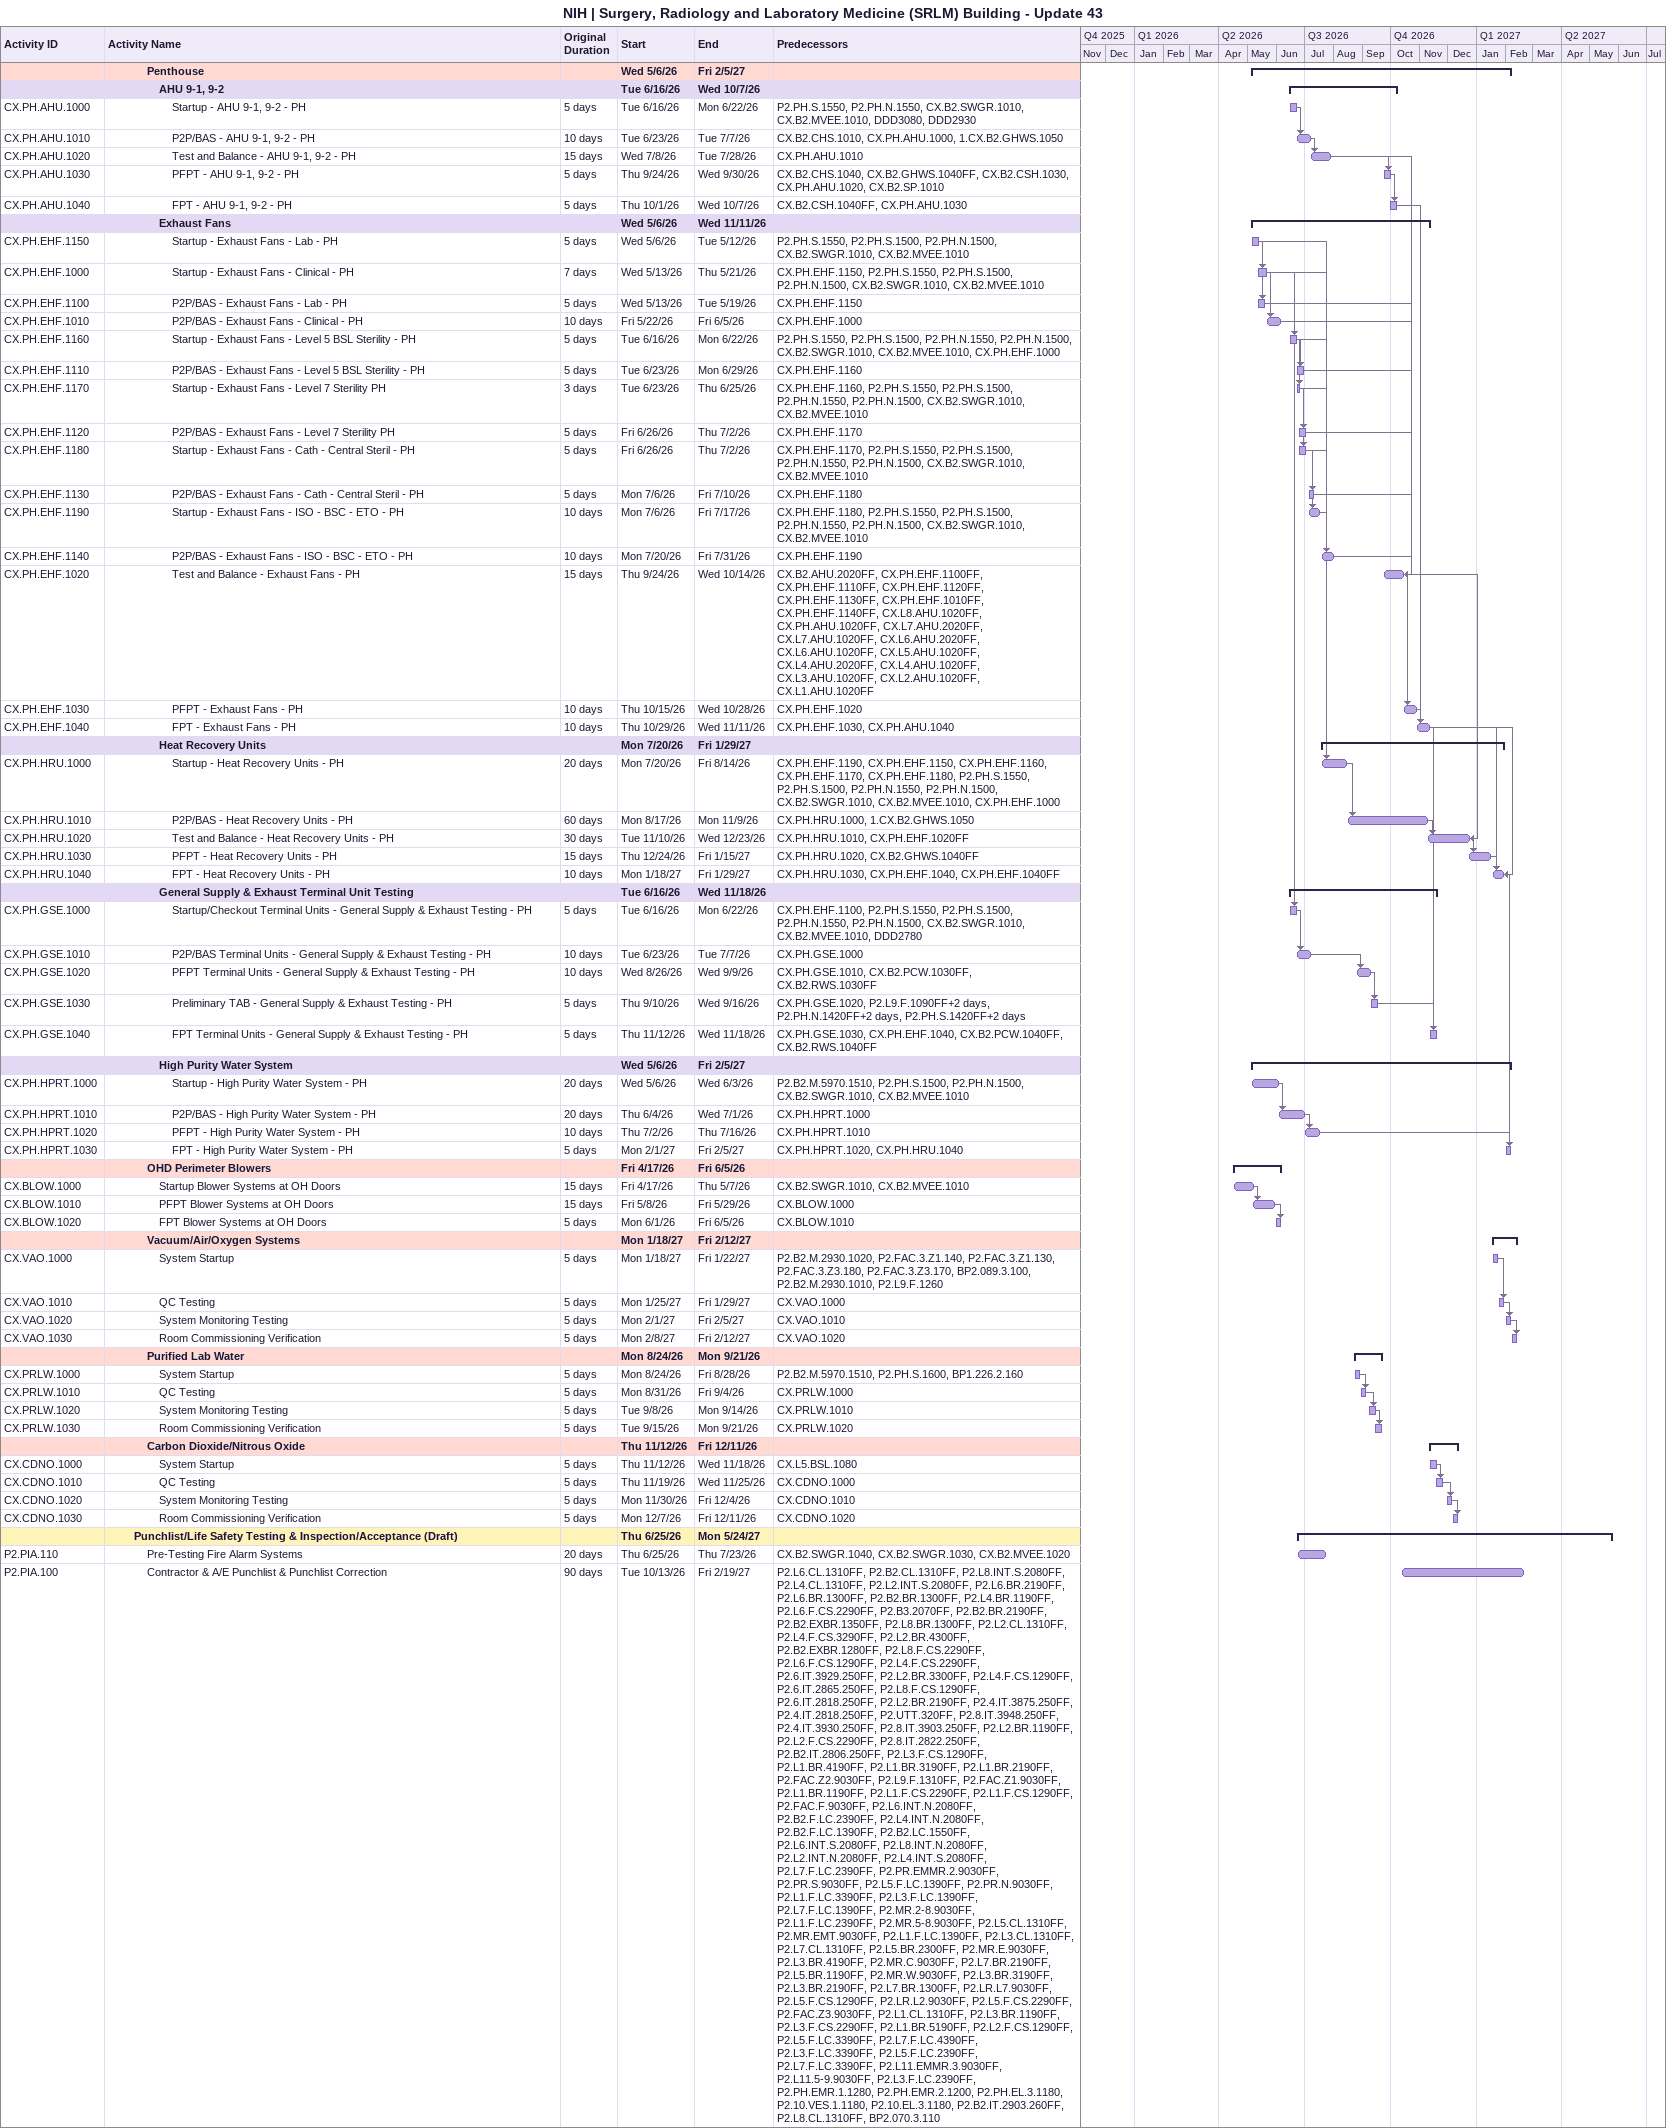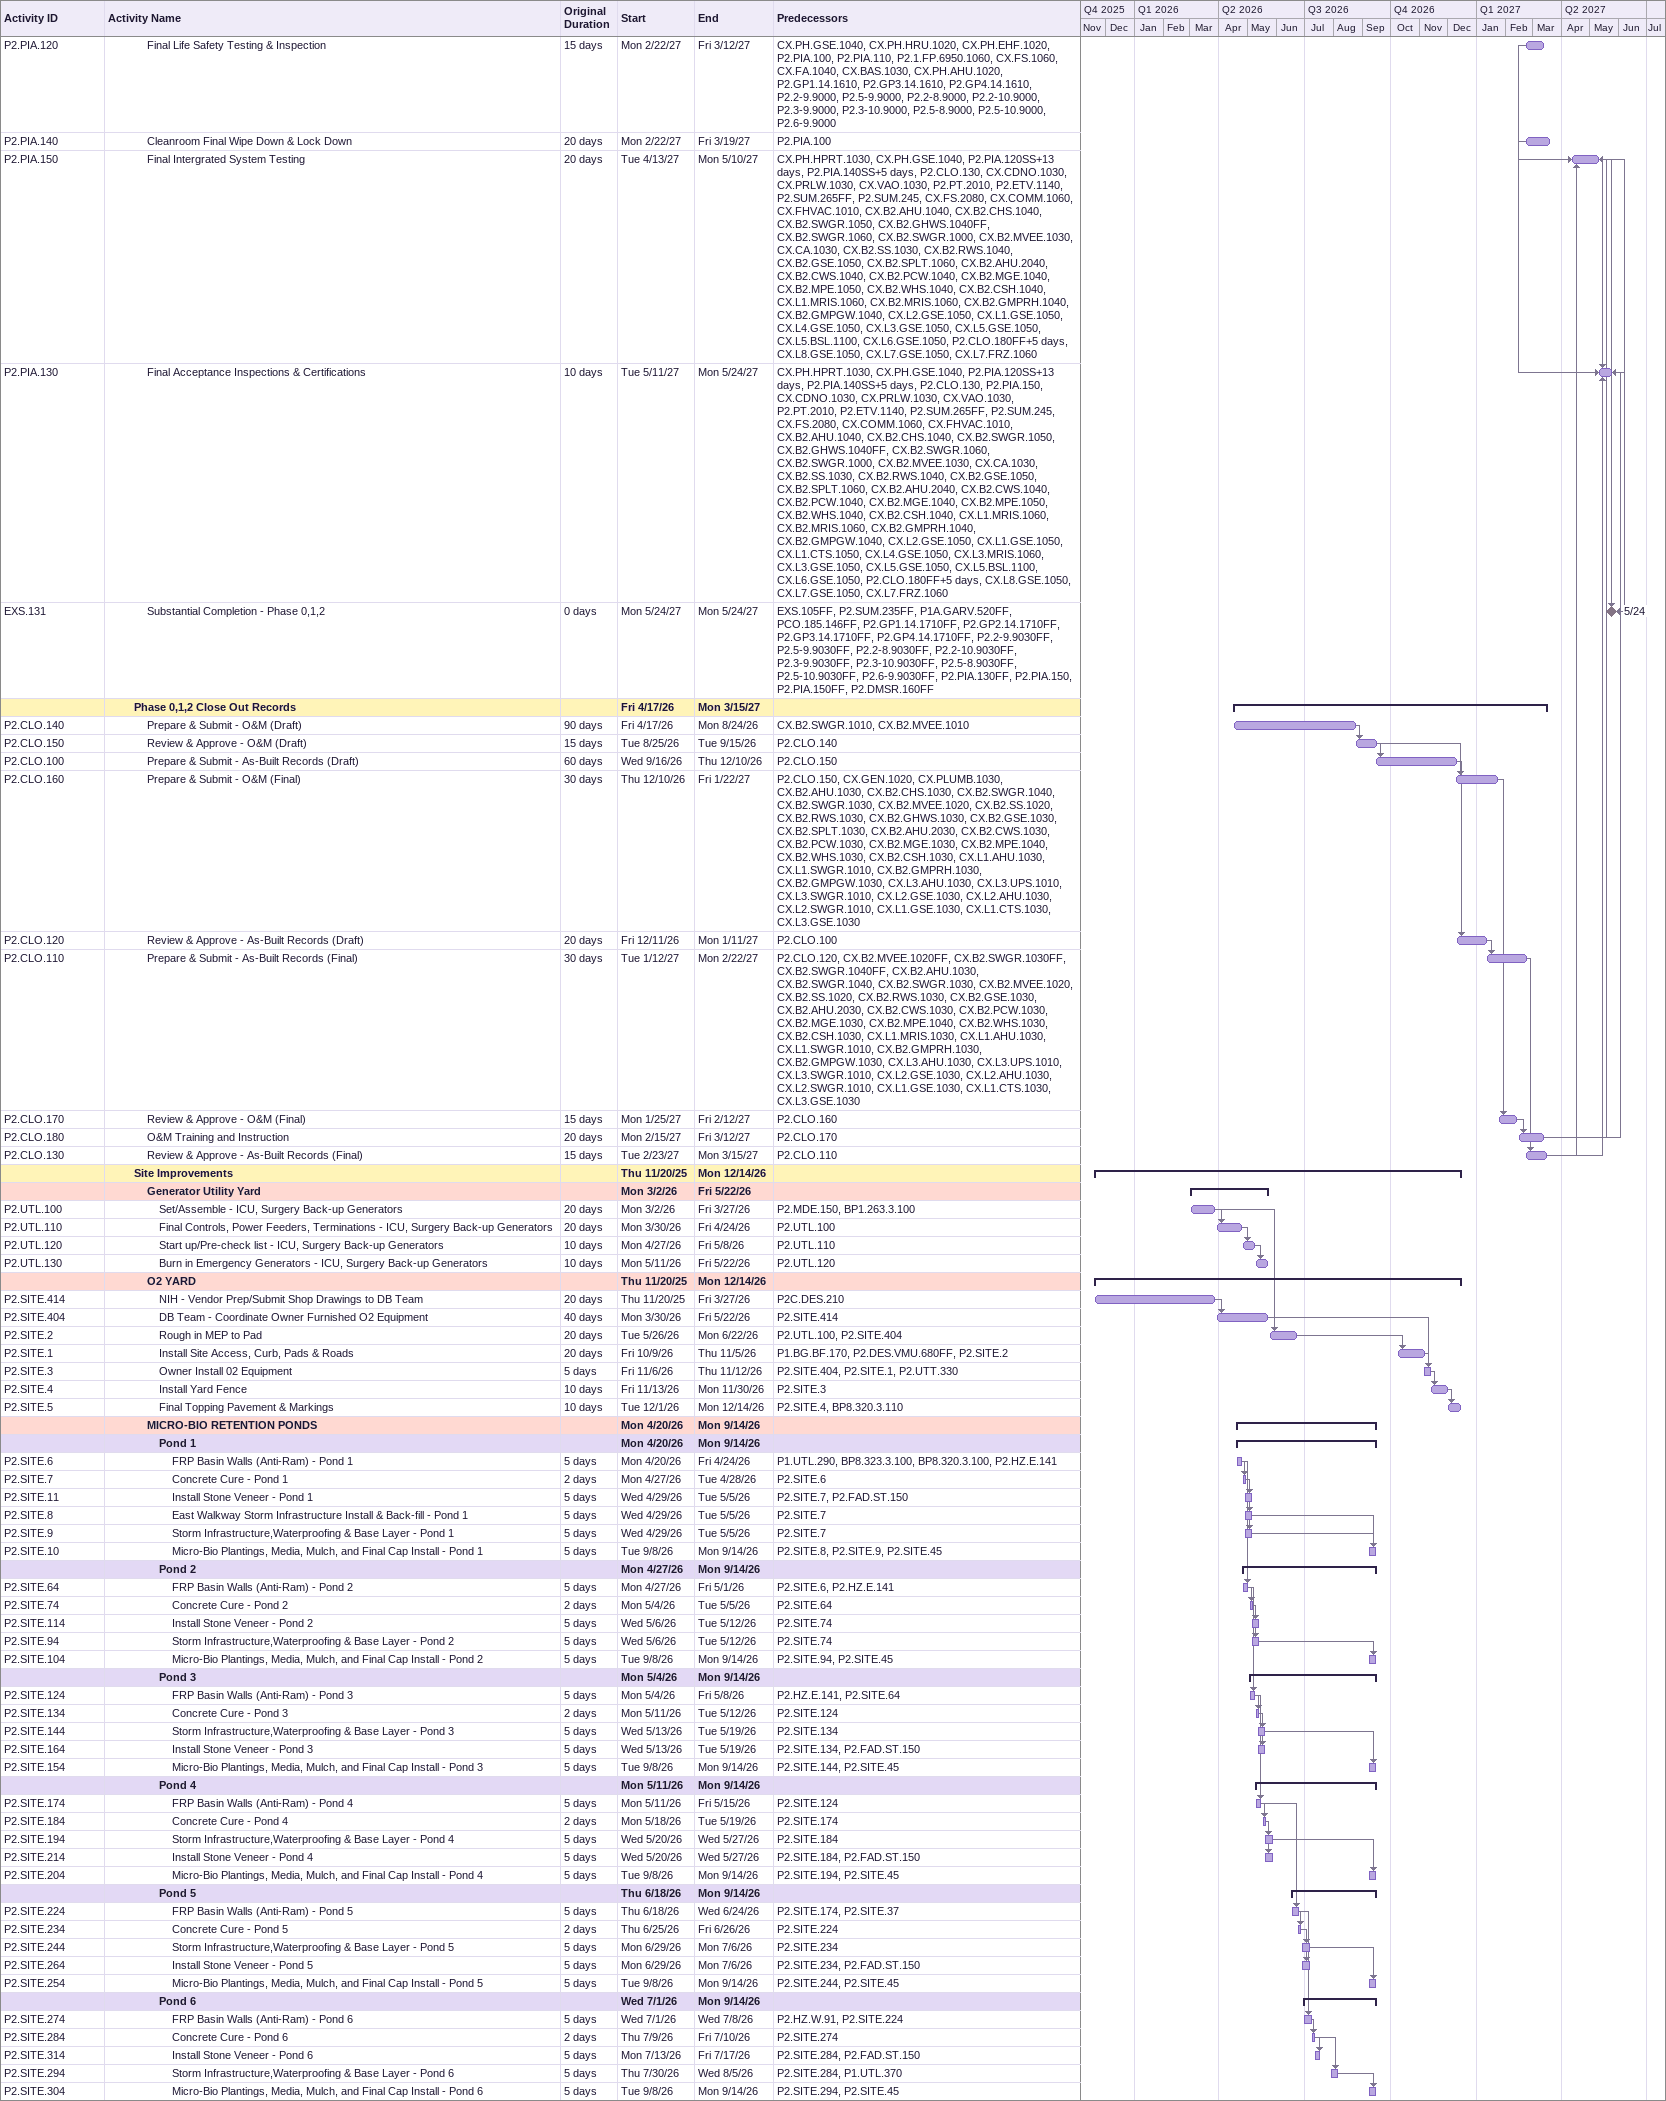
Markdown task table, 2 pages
NIH | Surgery, Radiology and Laboratory Medicine (SRLM) Building - Update 43

| ID | Level | Task | Original duration | Start | Finish | Predecessors |
|---|---|---|---|---|---|---|
|  | 4 | **Penthouse** |  | 2026-05-06 | 2027-02-05 |  |
|  | 5 | **AHU 9-1, 9-2** |  | 2026-06-16 | 2026-10-07 |  |
| CX.PH.AHU.1000 | 6 | Startup - AHU 9-1, 9-2 - PH | 5d | 2026-06-16 | 2026-06-22 | P2.PH.S.1550, P2.PH.N.1550, CX.B2.SWGR.1010, CX.B2.MVEE.1010, DDD3080, DDD2930 |
| CX.PH.AHU.1010 | 6 | P2P/BAS - AHU 9-1, 9-2 - PH | 10d | 2026-06-23 | 2026-07-07 | CX.B2.CHS.1010, CX.PH.AHU.1000, 1.CX.B2.GHWS.1050 |
| CX.PH.AHU.1020 | 6 | Test and Balance - AHU 9-1, 9-2 - PH | 15d | 2026-07-08 | 2026-07-28 | CX.PH.AHU.1010 |
| CX.PH.AHU.1030 | 6 | PFPT - AHU 9-1, 9-2 - PH | 5d | 2026-09-24 | 2026-09-30 | CX.B2.CHS.1040, CX.B2.GHWS.1040FF, CX.B2.CSH.1030, CX.PH.AHU.1020, CX.B2.SP.1010 |
| CX.PH.AHU.1040 | 6 | FPT - AHU 9-1, 9-2 - PH | 5d | 2026-10-01 | 2026-10-07 | CX.B2.CSH.1040FF, CX.PH.AHU.1030 |
|  | 5 | **Exhaust Fans** |  | 2026-05-06 | 2026-11-11 |  |
| CX.PH.EHF.1150 | 6 | Startup - Exhaust Fans - Lab - PH | 5d | 2026-05-06 | 2026-05-12 | P2.PH.S.1550, P2.PH.S.1500, P2.PH.N.1500, CX.B2.SWGR.1010, CX.B2.MVEE.1010 |
| CX.PH.EHF.1000 | 6 | Startup - Exhaust Fans - Clinical - PH | 7d | 2026-05-13 | 2026-05-21 | CX.PH.EHF.1150, P2.PH.S.1550, P2.PH.S.1500, P2.PH.N.1500, CX.B2.SWGR.1010, CX.B2.MVEE.1010 |
| CX.PH.EHF.1100 | 6 | P2P/BAS - Exhaust Fans - Lab - PH | 5d | 2026-05-13 | 2026-05-19 | CX.PH.EHF.1150 |
| CX.PH.EHF.1010 | 6 | P2P/BAS - Exhaust Fans - Clinical - PH | 10d | 2026-05-22 | 2026-06-05 | CX.PH.EHF.1000 |
| CX.PH.EHF.1160 | 6 | Startup - Exhaust Fans - Level 5 BSL Sterility - PH | 5d | 2026-06-16 | 2026-06-22 | P2.PH.S.1550, P2.PH.S.1500, P2.PH.N.1550, P2.PH.N.1500, CX.B2.SWGR.1010, CX.B2.MVEE.1010, CX.PH.EHF.1000 |
| CX.PH.EHF.1110 | 6 | P2P/BAS - Exhaust Fans - Level 5 BSL Sterility - PH | 5d | 2026-06-23 | 2026-06-29 | CX.PH.EHF.1160 |
| CX.PH.EHF.1170 | 6 | Startup - Exhaust Fans - Level 7 Sterility PH | 3d | 2026-06-23 | 2026-06-25 | CX.PH.EHF.1160, P2.PH.S.1550, P2.PH.S.1500, P2.PH.N.1550, P2.PH.N.1500, CX.B2.SWGR.1010, CX.B2.MVEE.1010 |
| CX.PH.EHF.1120 | 6 | P2P/BAS - Exhaust Fans - Level 7 Sterility PH | 5d | 2026-06-26 | 2026-07-02 | CX.PH.EHF.1170 |
| CX.PH.EHF.1180 | 6 | Startup - Exhaust Fans - Cath - Central Steril - PH | 5d | 2026-06-26 | 2026-07-02 | CX.PH.EHF.1170, P2.PH.S.1550, P2.PH.S.1500, P2.PH.N.1550, P2.PH.N.1500, CX.B2.SWGR.1010, CX.B2.MVEE.1010 |
| CX.PH.EHF.1130 | 6 | P2P/BAS - Exhaust Fans - Cath - Central Steril - PH | 5d | 2026-07-06 | 2026-07-10 | CX.PH.EHF.1180 |
| CX.PH.EHF.1190 | 6 | Startup - Exhaust Fans - ISO - BSC - ETO - PH | 10d | 2026-07-06 | 2026-07-17 | CX.PH.EHF.1180, P2.PH.S.1550, P2.PH.S.1500, P2.PH.N.1550, P2.PH.N.1500, CX.B2.SWGR.1010, CX.B2.MVEE.1010 |
| CX.PH.EHF.1140 | 6 | P2P/BAS - Exhaust Fans - ISO - BSC - ETO - PH | 10d | 2026-07-20 | 2026-07-31 | CX.PH.EHF.1190 |
| CX.PH.EHF.1020 | 6 | Test and Balance - Exhaust Fans - PH | 15d | 2026-09-24 | 2026-10-14 | CX.B2.AHU.2020FF, CX.PH.EHF.1100FF, CX.PH.EHF.1110FF, CX.PH.EHF.1120FF, CX.PH.EHF.1130FF, CX.PH.EHF.1010FF, CX.PH.EHF.1140FF, CX.L8.AHU.1020FF, CX.PH.AHU.1020FF, CX.L7.AHU.2020FF, CX.L7.AHU.1020FF, CX.L6.AHU.2020FF, CX.L6.AHU.1020FF, CX.L5.AHU.1020FF, CX.L4.AHU.2020FF, CX.L4.AHU.1020FF, CX.L3.AHU.1020FF, CX.L2.AHU.1020FF, CX.L1.AHU.1020FF |
| CX.PH.EHF.1030 | 6 | PFPT - Exhaust Fans - PH | 10d | 2026-10-15 | 2026-10-28 | CX.PH.EHF.1020 |
| CX.PH.EHF.1040 | 6 | FPT - Exhaust Fans - PH | 10d | 2026-10-29 | 2026-11-11 | CX.PH.EHF.1030, CX.PH.AHU.1040 |
|  | 5 | **Heat Recovery Units** |  | 2026-07-20 | 2027-01-29 |  |
| CX.PH.HRU.1000 | 6 | Startup - Heat Recovery Units - PH | 20d | 2026-07-20 | 2026-08-14 | CX.PH.EHF.1190, CX.PH.EHF.1150, CX.PH.EHF.1160, CX.PH.EHF.1170, CX.PH.EHF.1180, P2.PH.S.1550, P2.PH.S.1500, P2.PH.N.1550, P2.PH.N.1500, CX.B2.SWGR.1010, CX.B2.MVEE.1010, CX.PH.EHF.1000 |
| CX.PH.HRU.1010 | 6 | P2P/BAS - Heat Recovery Units - PH | 60d | 2026-08-17 | 2026-11-09 | CX.PH.HRU.1000, 1.CX.B2.GHWS.1050 |
| CX.PH.HRU.1020 | 6 | Test and Balance - Heat Recovery Units - PH | 30d | 2026-11-10 | 2026-12-23 | CX.PH.HRU.1010, CX.PH.EHF.1020FF |
| CX.PH.HRU.1030 | 6 | PFPT - Heat Recovery Units - PH | 15d | 2026-12-24 | 2027-01-15 | CX.PH.HRU.1020, CX.B2.GHWS.1040FF |
| CX.PH.HRU.1040 | 6 | FPT - Heat Recovery Units - PH | 10d | 2027-01-18 | 2027-01-29 | CX.PH.HRU.1030, CX.PH.EHF.1040, CX.PH.EHF.1040FF |
|  | 5 | **General Supply & Exhaust Terminal Unit Testing** |  | 2026-06-16 | 2026-11-18 |  |
| CX.PH.GSE.1000 | 6 | Startup/Checkout Terminal Units - General Supply & Exhaust Testing - PH | 5d | 2026-06-16 | 2026-06-22 | CX.PH.EHF.1100, P2.PH.S.1550, P2.PH.S.1500, P2.PH.N.1550, P2.PH.N.1500, CX.B2.SWGR.1010, CX.B2.MVEE.1010, DDD2780 |
| CX.PH.GSE.1010 | 6 | P2P/BAS Terminal Units - General Supply & Exhaust Testing - PH | 10d | 2026-06-23 | 2026-07-07 | CX.PH.GSE.1000 |
| CX.PH.GSE.1020 | 6 | PFPT Terminal Units - General Supply & Exhaust Testing - PH | 10d | 2026-08-26 | 2026-09-09 | CX.PH.GSE.1010, CX.B2.PCW.1030FF, CX.B2.RWS.1030FF |
| CX.PH.GSE.1030 | 6 | Preliminary TAB - General Supply & Exhaust Testing - PH | 5d | 2026-09-10 | 2026-09-16 | CX.PH.GSE.1020, P2.L9.F.1090FF+2d, P2.PH.N.1420FF+2d, P2.PH.S.1420FF+2d |
| CX.PH.GSE.1040 | 6 | FPT Terminal Units - General Supply & Exhaust Testing - PH | 5d | 2026-11-12 | 2026-11-18 | CX.PH.GSE.1030, CX.PH.EHF.1040, CX.B2.PCW.1040FF, CX.B2.RWS.1040FF |
|  | 5 | **High Purity Water System** |  | 2026-05-06 | 2027-02-05 |  |
| CX.PH.HPRT.1000 | 6 | Startup - High Purity Water System - PH | 20d | 2026-05-06 | 2026-06-03 | P2.B2.M.5970.1510, P2.PH.S.1500, P2.PH.N.1500, CX.B2.SWGR.1010, CX.B2.MVEE.1010 |
| CX.PH.HPRT.1010 | 6 | P2P/BAS - High Purity Water System - PH | 20d | 2026-06-04 | 2026-07-01 | CX.PH.HPRT.1000 |
| CX.PH.HPRT.1020 | 6 | PFPT - High Purity Water System - PH | 10d | 2026-07-02 | 2026-07-16 | CX.PH.HPRT.1010 |
| CX.PH.HPRT.1030 | 6 | FPT - High Purity Water System - PH | 5d | 2027-02-01 | 2027-02-05 | CX.PH.HPRT.1020, CX.PH.HRU.1040 |
|  | 4 | **OHD Perimeter Blowers** |  | 2026-04-17 | 2026-06-05 |  |
| CX.BLOW.1000 | 5 | Startup Blower Systems at OH Doors | 15d | 2026-04-17 | 2026-05-07 | CX.B2.SWGR.1010, CX.B2.MVEE.1010 |
| CX.BLOW.1010 | 5 | PFPT Blower Systems at OH Doors | 15d | 2026-05-08 | 2026-05-29 | CX.BLOW.1000 |
| CX.BLOW.1020 | 5 | FPT Blower Systems at OH Doors | 5d | 2026-06-01 | 2026-06-05 | CX.BLOW.1010 |
|  | 4 | **Vacuum/Air/Oxygen Systems** |  | 2027-01-18 | 2027-02-12 |  |
| CX.VAO.1000 | 5 | System Startup | 5d | 2027-01-18 | 2027-01-22 | P2.B2.M.2930.1020, P2.FAC.3.Z1.140, P2.FAC.3.Z1.130, P2.FAC.3.Z3.180, P2.FAC.3.Z3.170, BP2.089.3.100, P2.B2.M.2930.1010, P2.L9.F.1260 |
| CX.VAO.1010 | 5 | QC Testing | 5d | 2027-01-25 | 2027-01-29 | CX.VAO.1000 |
| CX.VAO.1020 | 5 | System Monitoring Testing | 5d | 2027-02-01 | 2027-02-05 | CX.VAO.1010 |
| CX.VAO.1030 | 5 | Room Commissioning Verification | 5d | 2027-02-08 | 2027-02-12 | CX.VAO.1020 |
|  | 4 | **Purified Lab Water** |  | 2026-08-24 | 2026-09-21 |  |
| CX.PRLW.1000 | 5 | System Startup | 5d | 2026-08-24 | 2026-08-28 | P2.B2.M.5970.1510, P2.PH.S.1600, BP1.226.2.160 |
| CX.PRLW.1010 | 5 | QC Testing | 5d | 2026-08-31 | 2026-09-04 | CX.PRLW.1000 |
| CX.PRLW.1020 | 5 | System Monitoring Testing | 5d | 2026-09-08 | 2026-09-14 | CX.PRLW.1010 |
| CX.PRLW.1030 | 5 | Room Commissioning Verification | 5d | 2026-09-15 | 2026-09-21 | CX.PRLW.1020 |
|  | 4 | **Carbon Dioxide/Nitrous Oxide** |  | 2026-11-12 | 2026-12-11 |  |
| CX.CDNO.1000 | 5 | System Startup | 5d | 2026-11-12 | 2026-11-18 | CX.L5.BSL.1080 |
| CX.CDNO.1010 | 5 | QC Testing | 5d | 2026-11-19 | 2026-11-25 | CX.CDNO.1000 |
| CX.CDNO.1020 | 5 | System Monitoring Testing | 5d | 2026-11-30 | 2026-12-04 | CX.CDNO.1010 |
| CX.CDNO.1030 | 5 | Room Commissioning Verification | 5d | 2026-12-07 | 2026-12-11 | CX.CDNO.1020 |
|  | 3 | **Punchlist/Life Safety Testing & Inspection/Acceptance (Draft)** |  | 2026-06-25 | 2027-05-24 |  |
| P2.PIA.110 | 4 | Pre-Testing Fire Alarm Systems | 20d | 2026-06-25 | 2026-07-23 | CX.B2.SWGR.1040, CX.B2.SWGR.1030, CX.B2.MVEE.1020 |
| P2.PIA.100 | 4 | Contractor & A/E Punchlist & Punchlist Correction | 90d | 2026-10-13 | 2027-02-19 | P2.L6.CL.1310FF, P2.B2.CL.1310FF, P2.L8.INT.S.2080FF, P2.L4.CL.1310FF, P2.L2.INT.S.2080FF, P2.L6.BR.2190FF, P2.L6.BR.1300FF, P2.B2.BR.1300FF, P2.L4.BR.1190FF, P2.L6.F.CS.2290FF, P2.B3.2070FF, P2.B2.BR.2190FF, P2.B2.EXBR.1350FF, P2.L8.BR.1300FF, P2.L2.CL.1310FF, P2.L4.F.CS.3290FF, P2.L2.BR.4300FF, P2.B2.EXBR.1280FF, P2.L8.F.CS.2290FF, P2.L6.F.CS.1290FF, P2.L4.F.CS.2290FF, P2.6.IT.3929.250FF, P2.L2.BR.3300FF, P2.L4.F.CS.1290FF, P2.6.IT.2865.250FF, P2.L8.F.CS.1290FF, P2.6.IT.2818.250FF, P2.L2.BR.2190FF, P2.4.IT.3875.250FF, P2.4.IT.2818.250FF, P2.UTT.320FF, P2.8.IT.3948.250FF, P2.4.IT.3930.250FF, P2.8.IT.3903.250FF, P2.L2.BR.1190FF, P2.L2.F.CS.2290FF, P2.8.IT.2822.250FF, P2.B2.IT.2806.250FF, P2.L3.F.CS.1290FF, P2.L1.BR.4190FF, P2.L1.BR.3190FF, P2.L1.BR.2190FF, P2.FAC.Z2.9030FF, P2.L9.F.1310FF, P2.FAC.Z1.9030FF, P2.L1.BR.1190FF, P2.L1.F.CS.2290FF, P2.L1.F.CS.1290FF, P2.FAC.F.9030FF, P2.L6.INT.N.2080FF, P2.B2.F.LC.2390FF, P2.L4.INT.N.2080FF, P2.B2.F.LC.1390FF, P2.B2.LC.1550FF, P2.L6.INT.S.2080FF, P2.L8.INT.N.2080FF, P2.L2.INT.N.2080FF, P2.L4.INT.S.2080FF, P2.L7.F.LC.2390FF, P2.PR.EMMR.2.9030FF, P2.PR.S.9030FF, P2.L5.F.LC.1390FF, P2.PR.N.9030FF, P2.L1.F.LC.3390FF, P2.L3.F.LC.1390FF, P2.L7.F.LC.1390FF, P2.MR.2-8.9030FF, P2.L1.F.LC.2390FF, P2.MR.5-8.9030FF, P2.L5.CL.1310FF, P2.MR.EMT.9030FF, P2.L1.F.LC.1390FF, P2.L3.CL.1310FF, P2.L7.CL.1310FF, P2.L5.BR.2300FF, P2.MR.E.9030FF, P2.L3.BR.4190FF, P2.MR.C.9030FF, P2.L7.BR.2190FF, P2.L5.BR.1190FF, P2.MR.W.9030FF, P2.L3.BR.3190FF, P2.L3.BR.2190FF, P2.L7.BR.1300FF, P2.LR.L7.9030FF, P2.L5.F.CS.1290FF, P2.LR.L2.9030FF, P2.L5.F.CS.2290FF, P2.FAC.Z3.9030FF, P2.L1.CL.1310FF, P2.L3.BR.1190FF, P2.L3.F.CS.2290FF, P2.L1.BR.5190FF, P2.L2.F.CS.1290FF, P2.L5.F.LC.3390FF, P2.L7.F.LC.4390FF, P2.L3.F.LC.3390FF, P2.L5.F.LC.2390FF, P2.L7.F.LC.3390FF, P2.L11.EMMR.3.9030FF, P2.L11.5-9.9030FF, P2.L3.F.LC.2390FF, P2.PH.EMR.1.1280, P2.PH.EMR.2.1200, P2.PH.EL.3.1180, P2.10.VES.1.1180, P2.10.EL.3.1180, P2.B2.IT.2903.260FF, P2.L8.CL.1310FF, BP2.070.3.110 |
| P2.PIA.120 | 4 | Final Life Safety Testing & Inspection | 15d | 2027-02-22 | 2027-03-12 | CX.PH.GSE.1040, CX.PH.HRU.1020, CX.PH.EHF.1020, P2.PIA.100, P2.PIA.110, P2.1.FP.6950.1060, CX.FS.1060, CX.FA.1040, CX.BAS.1030, CX.PH.AHU.1020, P2.GP1.14.1610, P2.GP3.14.1610, P2.GP4.14.1610, P2.2-9.9000, P2.5-9.9000, P2.2-8.9000, P2.2-10.9000, P2.3-9.9000, P2.3-10.9000, P2.5-8.9000, P2.5-10.9000, P2.6-9.9000 |
| P2.PIA.140 | 4 | Cleanroom Final Wipe Down & Lock Down | 20d | 2027-02-22 | 2027-03-19 | P2.PIA.100 |
| P2.PIA.150 | 4 | Final Intergrated System Testing | 20d | 2027-04-13 | 2027-05-10 | CX.PH.HPRT.1030, CX.PH.GSE.1040, P2.PIA.120SS+13d, P2.PIA.140SS+5d, P2.CLO.130, CX.CDNO.1030, CX.PRLW.1030, CX.VAO.1030, P2.PT.2010, P2.ETV.1140, P2.SUM.265FF, P2.SUM.245, CX.FS.2080, CX.COMM.1060, CX.FHVAC.1010, CX.B2.AHU.1040, CX.B2.CHS.1040, CX.B2.SWGR.1050, CX.B2.GHWS.1040FF, CX.B2.SWGR.1060, CX.B2.SWGR.1000, CX.B2.MVEE.1030, CX.CA.1030, CX.B2.SS.1030, CX.B2.RWS.1040, CX.B2.GSE.1050, CX.B2.SPLT.1060, CX.B2.AHU.2040, CX.B2.CWS.1040, CX.B2.PCW.1040, CX.B2.MGE.1040, CX.B2.MPE.1050, CX.B2.WHS.1040, CX.B2.CSH.1040, CX.L1.MRIS.1060, CX.B2.MRIS.1060, CX.B2.GMPRH.1040, CX.B2.GMPGW.1040, CX.L2.GSE.1050, CX.L1.GSE.1050, CX.L4.GSE.1050, CX.L3.GSE.1050, CX.L5.GSE.1050, CX.L5.BSL.1100, CX.L6.GSE.1050, P2.CLO.180FF+5d, CX.L8.GSE.1050, CX.L7.GSE.1050, CX.L7.FRZ.1060 |
| P2.PIA.130 | 4 | Final Acceptance Inspections & Certifications | 10d | 2027-05-11 | 2027-05-24 | CX.PH.HPRT.1030, CX.PH.GSE.1040, P2.PIA.120SS+13d, P2.PIA.140SS+5d, P2.CLO.130, P2.PIA.150, CX.CDNO.1030, CX.PRLW.1030, CX.VAO.1030, P2.PT.2010, P2.ETV.1140, P2.SUM.265FF, P2.SUM.245, CX.FS.2080, CX.COMM.1060, CX.FHVAC.1010, CX.B2.AHU.1040, CX.B2.CHS.1040, CX.B2.SWGR.1050, CX.B2.GHWS.1040FF, CX.B2.SWGR.1060, CX.B2.SWGR.1000, CX.B2.MVEE.1030, CX.CA.1030, CX.B2.SS.1030, CX.B2.RWS.1040, CX.B2.GSE.1050, CX.B2.SPLT.1060, CX.B2.AHU.2040, CX.B2.CWS.1040, CX.B2.PCW.1040, CX.B2.MGE.1040, CX.B2.MPE.1050, CX.B2.WHS.1040, CX.B2.CSH.1040, CX.L1.MRIS.1060, CX.B2.MRIS.1060, CX.B2.GMPRH.1040, CX.B2.GMPGW.1040, CX.L2.GSE.1050, CX.L1.GSE.1050, CX.L1.CTS.1050, CX.L4.GSE.1050, CX.L3.MRIS.1060, CX.L3.GSE.1050, CX.L5.GSE.1050, CX.L5.BSL.1100, CX.L6.GSE.1050, P2.CLO.180FF+5d, CX.L8.GSE.1050, CX.L7.GSE.1050, CX.L7.FRZ.1060 |
| EXS.131 | 4 | Substantial Completion - Phase 0,1,2 | 0d | 2027-05-24 | 2027-05-24 | EXS.105FF, P2.SUM.235FF, P1A.GARV.520FF, PCO.185.146FF, P2.GP1.14.1710FF, P2.GP2.14.1710FF, P2.GP3.14.1710FF, P2.GP4.14.1710FF, P2.2-9.9030FF, P2.5-9.9030FF, P2.2-8.9030FF, P2.2-10.9030FF, P2.3-9.9030FF, P2.3-10.9030FF, P2.5-8.9030FF, P2.5-10.9030FF, P2.6-9.9030FF, P2.PIA.130FF, P2.PIA.150, P2.PIA.150FF, P2.DMSR.160FF |
|  | 3 | **Phase 0,1,2 Close Out Records** |  | 2026-04-17 | 2027-03-15 |  |
| P2.CLO.140 | 4 | Prepare & Submit - O&M (Draft) | 90d | 2026-04-17 | 2026-08-24 | CX.B2.SWGR.1010, CX.B2.MVEE.1010 |
| P2.CLO.150 | 4 | Review & Approve - O&M (Draft) | 15d | 2026-08-25 | 2026-09-15 | P2.CLO.140 |
| P2.CLO.100 | 4 | Prepare & Submit - As-Built Records (Draft) | 60d | 2026-09-16 | 2026-12-10 | P2.CLO.150 |
| P2.CLO.160 | 4 | Prepare & Submit - O&M (Final) | 30d | 2026-12-10 | 2027-01-22 | P2.CLO.150, CX.GEN.1020, CX.PLUMB.1030, CX.B2.AHU.1030, CX.B2.CHS.1030, CX.B2.SWGR.1040, CX.B2.SWGR.1030, CX.B2.MVEE.1020, CX.B2.SS.1020, CX.B2.RWS.1030, CX.B2.GHWS.1030, CX.B2.GSE.1030, CX.B2.SPLT.1030, CX.B2.AHU.2030, CX.B2.CWS.1030, CX.B2.PCW.1030, CX.B2.MGE.1030, CX.B2.MPE.1040, CX.B2.WHS.1030, CX.B2.CSH.1030, CX.L1.AHU.1030, CX.L1.SWGR.1010, CX.B2.GMPRH.1030, CX.B2.GMPGW.1030, CX.L3.AHU.1030, CX.L3.UPS.1010, CX.L3.SWGR.1010, CX.L2.GSE.1030, CX.L2.AHU.1030, CX.L2.SWGR.1010, CX.L1.GSE.1030, CX.L1.CTS.1030, CX.L3.GSE.1030 |
| P2.CLO.120 | 4 | Review & Approve - As-Built Records (Draft) | 20d | 2026-12-11 | 2027-01-11 | P2.CLO.100 |
| P2.CLO.110 | 4 | Prepare & Submit - As-Built Records (Final) | 30d | 2027-01-12 | 2027-02-22 | P2.CLO.120, CX.B2.MVEE.1020FF, CX.B2.SWGR.1030FF, CX.B2.SWGR.1040FF, CX.B2.AHU.1030, CX.B2.SWGR.1040, CX.B2.SWGR.1030, CX.B2.MVEE.1020, CX.B2.SS.1020, CX.B2.RWS.1030, CX.B2.GSE.1030, CX.B2.AHU.2030, CX.B2.CWS.1030, CX.B2.PCW.1030, CX.B2.MGE.1030, CX.B2.MPE.1040, CX.B2.WHS.1030, CX.B2.CSH.1030, CX.L1.MRIS.1030, CX.L1.AHU.1030, CX.L1.SWGR.1010, CX.B2.GMPRH.1030, CX.B2.GMPGW.1030, CX.L3.AHU.1030, CX.L3.UPS.1010, CX.L3.SWGR.1010, CX.L2.GSE.1030, CX.L2.AHU.1030, CX.L2.SWGR.1010, CX.L1.GSE.1030, CX.L1.CTS.1030, CX.L3.GSE.1030 |
| P2.CLO.170 | 4 | Review & Approve - O&M (Final) | 15d | 2027-01-25 | 2027-02-12 | P2.CLO.160 |
| P2.CLO.180 | 4 | O&M Training and Instruction | 20d | 2027-02-15 | 2027-03-12 | P2.CLO.170 |
| P2.CLO.130 | 4 | Review & Approve - As-Built Records (Final) | 15d | 2027-02-23 | 2027-03-15 | P2.CLO.110 |
|  | 3 | **Site Improvements** |  | 2025-11-20 | 2026-12-14 |  |
|  | 4 | **Generator Utility Yard** |  | 2026-03-02 | 2026-05-22 |  |
| P2.UTL.100 | 5 | Set/Assemble - ICU, Surgery Back-up Generators | 20d | 2026-03-02 | 2026-03-27 | P2.MDE.150, BP1.263.3.100 |
| P2.UTL.110 | 5 | Final Controls, Power Feeders, Terminations - ICU, Surgery Back-up Generators | 20d | 2026-03-30 | 2026-04-24 | P2.UTL.100 |
| P2.UTL.120 | 5 | Start up/Pre-check list - ICU, Surgery Back-up Generators | 10d | 2026-04-27 | 2026-05-08 | P2.UTL.110 |
| P2.UTL.130 | 5 | Burn in Emergency Generators - ICU, Surgery Back-up Generators | 10d | 2026-05-11 | 2026-05-22 | P2.UTL.120 |
|  | 4 | **O2 YARD** |  | 2025-11-20 | 2026-12-14 |  |
| P2.SITE.414 | 5 | NIH - Vendor Prep/Submit Shop Drawings to DB Team | 20d | 2025-11-20 | 2026-03-27 | P2C.DES.210 |
| P2.SITE.404 | 5 | DB Team - Coordinate Owner Furnished O2 Equipment | 40d | 2026-03-30 | 2026-05-22 | P2.SITE.414 |
| P2.SITE.2 | 5 | Rough in MEP to Pad | 20d | 2026-05-26 | 2026-06-22 | P2.UTL.100, P2.SITE.404 |
| P2.SITE.1 | 5 | Install Site Access, Curb, Pads & Roads | 20d | 2026-10-09 | 2026-11-05 | P1.BG.BF.170, P2.DES.VMU.680FF, P2.SITE.2 |
| P2.SITE.3 | 5 | Owner Install 02 Equipment | 5d | 2026-11-06 | 2026-11-12 | P2.SITE.404, P2.SITE.1, P2.UTT.330 |
| P2.SITE.4 | 5 | Install Yard Fence | 10d | 2026-11-13 | 2026-11-30 | P2.SITE.3 |
| P2.SITE.5 | 5 | Final Topping Pavement & Markings | 10d | 2026-12-01 | 2026-12-14 | P2.SITE.4, BP8.320.3.110 |
|  | 4 | **MICRO-BIO RETENTION PONDS** |  | 2026-04-20 | 2026-09-14 |  |
|  | 5 | **Pond 1** |  | 2026-04-20 | 2026-09-14 |  |
| P2.SITE.6 | 6 | FRP Basin Walls (Anti-Ram) - Pond 1 | 5d | 2026-04-20 | 2026-04-24 | P1.UTL.290, BP8.323.3.100, BP8.320.3.100, P2.HZ.E.141 |
| P2.SITE.7 | 6 | Concrete Cure - Pond 1 | 2d | 2026-04-27 | 2026-04-28 | P2.SITE.6 |
| P2.SITE.11 | 6 | Install Stone Veneer - Pond 1 | 5d | 2026-04-29 | 2026-05-05 | P2.SITE.7, P2.FAD.ST.150 |
| P2.SITE.8 | 6 | East Walkway Storm Infrastructure Install & Back-fill - Pond 1 | 5d | 2026-04-29 | 2026-05-05 | P2.SITE.7 |
| P2.SITE.9 | 6 | Storm Infrastructure,Waterproofing & Base Layer - Pond 1 | 5d | 2026-04-29 | 2026-05-05 | P2.SITE.7 |
| P2.SITE.10 | 6 | Micro-Bio Plantings, Media, Mulch, and Final Cap Install - Pond 1 | 5d | 2026-09-08 | 2026-09-14 | P2.SITE.8, P2.SITE.9, P2.SITE.45 |
|  | 5 | **Pond 2** |  | 2026-04-27 | 2026-09-14 |  |
| P2.SITE.64 | 6 | FRP Basin Walls (Anti-Ram) - Pond 2 | 5d | 2026-04-27 | 2026-05-01 | P2.SITE.6, P2.HZ.E.141 |
| P2.SITE.74 | 6 | Concrete Cure - Pond 2 | 2d | 2026-05-04 | 2026-05-05 | P2.SITE.64 |
| P2.SITE.114 | 6 | Install Stone Veneer - Pond 2 | 5d | 2026-05-06 | 2026-05-12 | P2.SITE.74 |
| P2.SITE.94 | 6 | Storm Infrastructure,Waterproofing & Base Layer - Pond 2 | 5d | 2026-05-06 | 2026-05-12 | P2.SITE.74 |
| P2.SITE.104 | 6 | Micro-Bio Plantings, Media, Mulch, and Final Cap Install - Pond 2 | 5d | 2026-09-08 | 2026-09-14 | P2.SITE.94, P2.SITE.45 |
|  | 5 | **Pond 3** |  | 2026-05-04 | 2026-09-14 |  |
| P2.SITE.124 | 6 | FRP Basin Walls (Anti-Ram) - Pond 3 | 5d | 2026-05-04 | 2026-05-08 | P2.HZ.E.141, P2.SITE.64 |
| P2.SITE.134 | 6 | Concrete Cure - Pond 3 | 2d | 2026-05-11 | 2026-05-12 | P2.SITE.124 |
| P2.SITE.144 | 6 | Storm Infrastructure,Waterproofing & Base Layer - Pond 3 | 5d | 2026-05-13 | 2026-05-19 | P2.SITE.134 |
| P2.SITE.164 | 6 | Install Stone Veneer - Pond 3 | 5d | 2026-05-13 | 2026-05-19 | P2.SITE.134, P2.FAD.ST.150 |
| P2.SITE.154 | 6 | Micro-Bio Plantings, Media, Mulch, and Final Cap Install - Pond 3 | 5d | 2026-09-08 | 2026-09-14 | P2.SITE.144, P2.SITE.45 |
|  | 5 | **Pond 4** |  | 2026-05-11 | 2026-09-14 |  |
| P2.SITE.174 | 6 | FRP Basin Walls (Anti-Ram) - Pond 4 | 5d | 2026-05-11 | 2026-05-15 | P2.SITE.124 |
| P2.SITE.184 | 6 | Concrete Cure - Pond 4 | 2d | 2026-05-18 | 2026-05-19 | P2.SITE.174 |
| P2.SITE.194 | 6 | Storm Infrastructure,Waterproofing & Base Layer - Pond 4 | 5d | 2026-05-20 | 2026-05-27 | P2.SITE.184 |
| P2.SITE.214 | 6 | Install Stone Veneer - Pond 4 | 5d | 2026-05-20 | 2026-05-27 | P2.SITE.184, P2.FAD.ST.150 |
| P2.SITE.204 | 6 | Micro-Bio Plantings, Media, Mulch, and Final Cap Install - Pond 4 | 5d | 2026-09-08 | 2026-09-14 | P2.SITE.194, P2.SITE.45 |
|  | 5 | **Pond 5** |  | 2026-06-18 | 2026-09-14 |  |
| P2.SITE.224 | 6 | FRP Basin Walls (Anti-Ram) - Pond 5 | 5d | 2026-06-18 | 2026-06-24 | P2.SITE.174, P2.SITE.37 |
| P2.SITE.234 | 6 | Concrete Cure - Pond 5 | 2d | 2026-06-25 | 2026-06-26 | P2.SITE.224 |
| P2.SITE.244 | 6 | Storm Infrastructure,Waterproofing & Base Layer - Pond 5 | 5d | 2026-06-29 | 2026-07-06 | P2.SITE.234 |
| P2.SITE.264 | 6 | Install Stone Veneer - Pond 5 | 5d | 2026-06-29 | 2026-07-06 | P2.SITE.234, P2.FAD.ST.150 |
| P2.SITE.254 | 6 | Micro-Bio Plantings, Media, Mulch, and Final Cap Install - Pond 5 | 5d | 2026-09-08 | 2026-09-14 | P2.SITE.244, P2.SITE.45 |
|  | 5 | **Pond 6** |  | 2026-07-01 | 2026-09-14 |  |
| P2.SITE.274 | 6 | FRP Basin Walls (Anti-Ram) - Pond 6 | 5d | 2026-07-01 | 2026-07-08 | P2.HZ.W.91, P2.SITE.224 |
| P2.SITE.284 | 6 | Concrete Cure - Pond 6 | 2d | 2026-07-09 | 2026-07-10 | P2.SITE.274 |
| P2.SITE.314 | 6 | Install Stone Veneer - Pond 6 | 5d | 2026-07-13 | 2026-07-17 | P2.SITE.284, P2.FAD.ST.150 |
| P2.SITE.294 | 6 | Storm Infrastructure,Waterproofing & Base Layer - Pond 6 | 5d | 2026-07-30 | 2026-08-05 | P2.SITE.284, P1.UTL.370 |
| P2.SITE.304 | 6 | Micro-Bio Plantings, Media, Mulch, and Final Cap Install - Pond 6 | 5d | 2026-09-08 | 2026-09-14 | P2.SITE.294, P2.SITE.45 |
